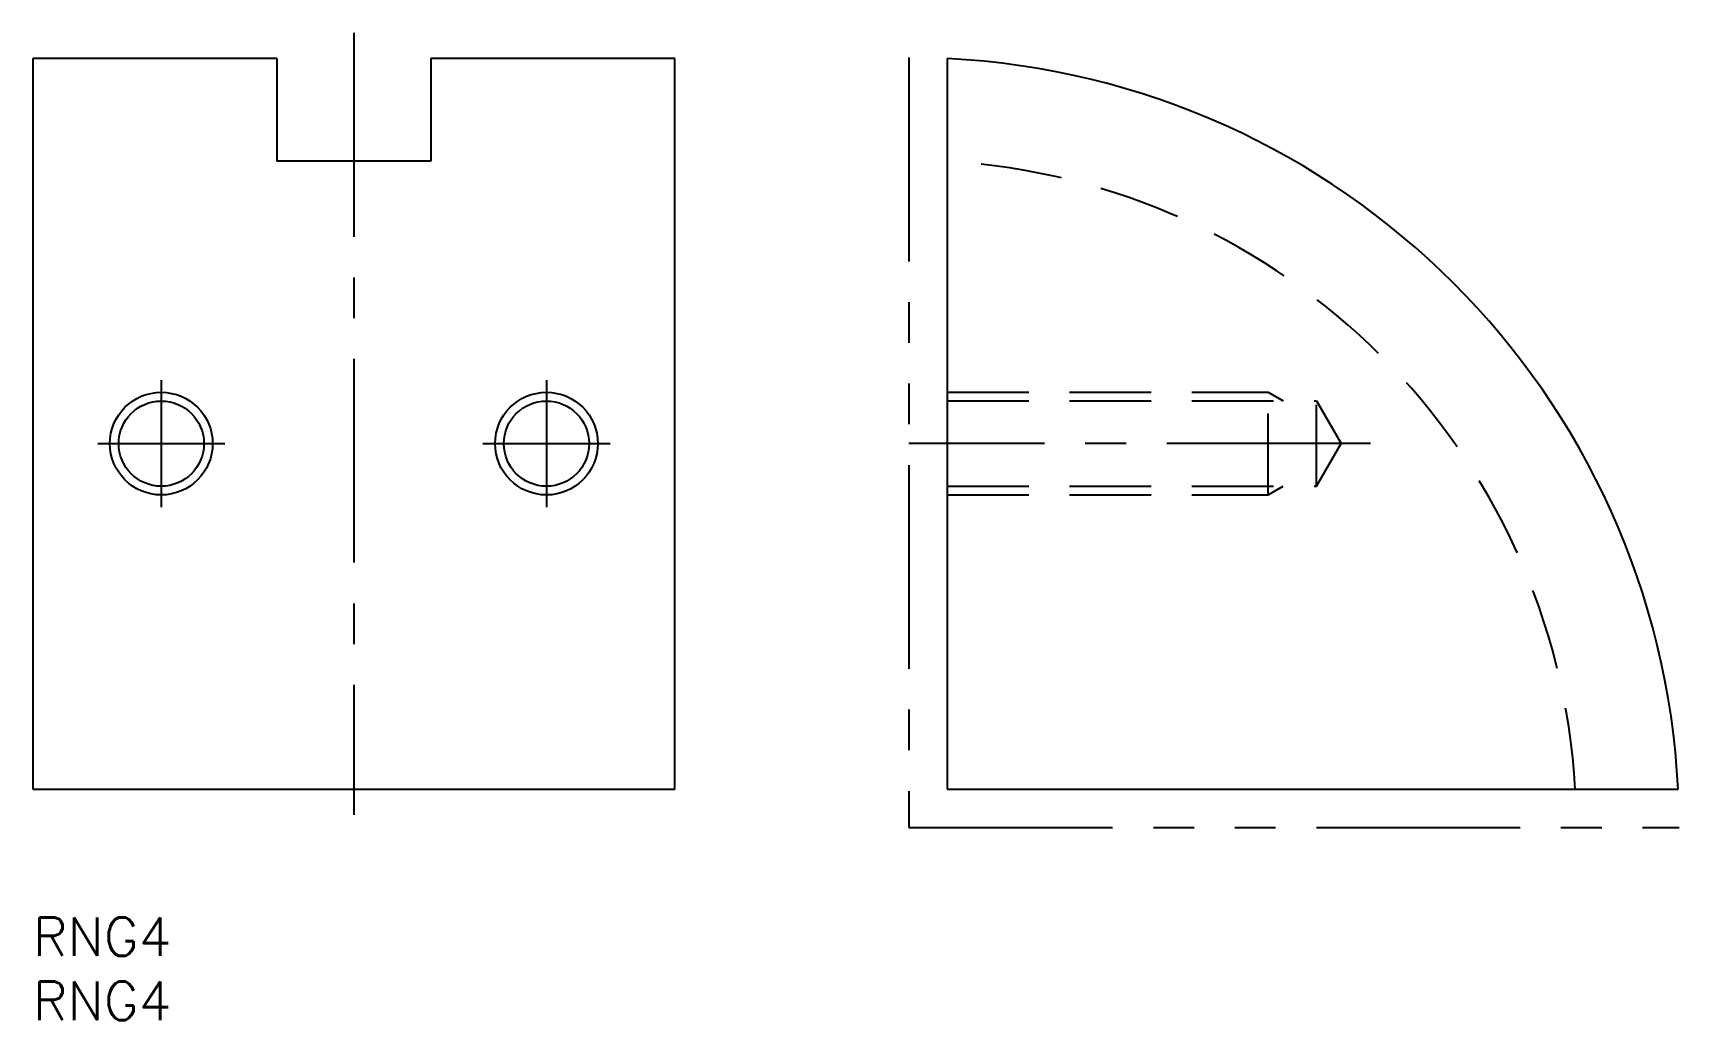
# Model space of a CAD drawing. Extents: x 0 to 128, y -8 to 69.
import ezdxf

# ---------------------------------------------------------------- set-up
doc = ezdxf.new("R2010")
doc.units = 0
doc.header["$LTSCALE"] = 0.5
for name, pattern in [('CENTER', [50.8, 31.75, -6.35, 6.35, -6.35]), ('DASHED', [19.05, 12.7, -6.35]), ('PHANTOM', [63.5, 31.75, -6.35, 6.35, -6.35, 6.35, -6.35])]:
    doc.linetypes.add(name, pattern=pattern)
for name, color, linetype in [('MSM_CENTER', 1, 'CENTER'), ('MSM_CONTINUOUS', 7, 'CONTINUOUS'), ('MSM_DASHED', 4, 'DASHED'), ('MSM_IMAGINARY', 6, 'PHANTOM'), ('MSM_NARROW', 5, 'CONTINUOUS'), ('MSM_PART_NUMBER', 7, 'CONTINUOUS')]:
    doc.layers.add(name, color=color, linetype=linetype)
doc.styles.get("Standard").update_dxf_attribs({"font": 'txt.shx', "height": 3, "bigfont": 'bigfont.shx'})

# ---------------------------------------------------------------- blocks, each defined once
blk = doc.blocks.new('*U2')
at = {"layer": 'MSM_PART_NUMBER'}
blk.add_text('RNG4', height=3, dxfattribs=at).set_placement((0, -3))
blk = doc.blocks.new('*U3')
at = {"layer": 'MSM_PART_NUMBER'}
blk.add_text('RNG4', height=3, dxfattribs=at).set_placement((0, -8))

msp = doc.modelspace()

# ---------------------------------------------------------------- linework, layer by layer
at = {"layer": 'MSM_CENTER'}
for p, q in [((25, 68.92), (25, 8)), ((10, 41.87), (10, 31.97)), ((40, 41.87), (40, 31.97)), ((5.05, 36.92), (14.95, 36.92)), ((35.05, 36.92), (44.95, 36.92)), ((104.19, 36.92), (68.22, 36.92))]:
    msp.add_line(p, q, dxfattribs=at)
at = {"layer": 'MSM_CONTINUOUS'}
for p, q in [((0, 66.92), (0, 10)), ((19, 66.92), (0, 66.92)), ((19, 66.92), (19, 58.92)), ((50, 66.92), (31, 66.92)), ((31, 66.92), (31, 58.92)), ((50, 10), (50, 66.92)), ((71.22, 66.92), (71.22, 10)), ((71.22, 66.92), (71.22, 10)), ((31, 58.92), (19, 58.92)), ((0, 10), (50, 10)), ((71.22, 10), (128.14, 10))]:
    msp.add_line(p, q, dxfattribs=at)
for centre in [(10, 36.92), (40, 36.92)]:
    msp.add_circle(centre, 3.32, dxfattribs=at)
msp.add_arc((68.22, 7), 60, 2.866, 87.134, dxfattribs=at)
at = {"layer": 'MSM_DASHED'}
for p, q in [((71.22, 40.92), (96.22, 40.92)), ((71.22, 40.25), (99.97, 40.25)), ((96.22, 32.92), (96.22, 40.92)), ((96.22, 40.92), (97.39, 40.25)), ((99.97, 33.6), (99.97, 40.25)), ((99.97, 40.25), (101.89, 36.92)), ((99.97, 33.6), (101.89, 36.92)), ((71.22, 33.6), (99.97, 33.6)), ((96.22, 32.92), (97.39, 33.6)), ((71.22, 32.92), (96.22, 32.92))]:
    msp.add_line(p, q, dxfattribs=at)
msp.add_arc((68.22, 7), 52, 3.3074, 86.6926, dxfattribs=at)
at = {"layer": 'MSM_IMAGINARY'}
for p, q in [((68.22, 67), (68.22, 7)), ((68.22, 7), (128.22, 7))]:
    msp.add_line(p, q, dxfattribs=at)
at = {"layer": 'MSM_NARROW'}
for centre in [(10, 36.92), (40, 36.92)]:
    msp.add_circle(centre, 4, dxfattribs=at)

# ---------------------------------------------------------------- block references
at = {"layer": 'MSM_CONTINUOUS'}
for name in ['*U2', '*U3']:
    msp.add_blockref(name, (0, 0), dxfattribs=at)

doc.saveas('drawing.dxf')
